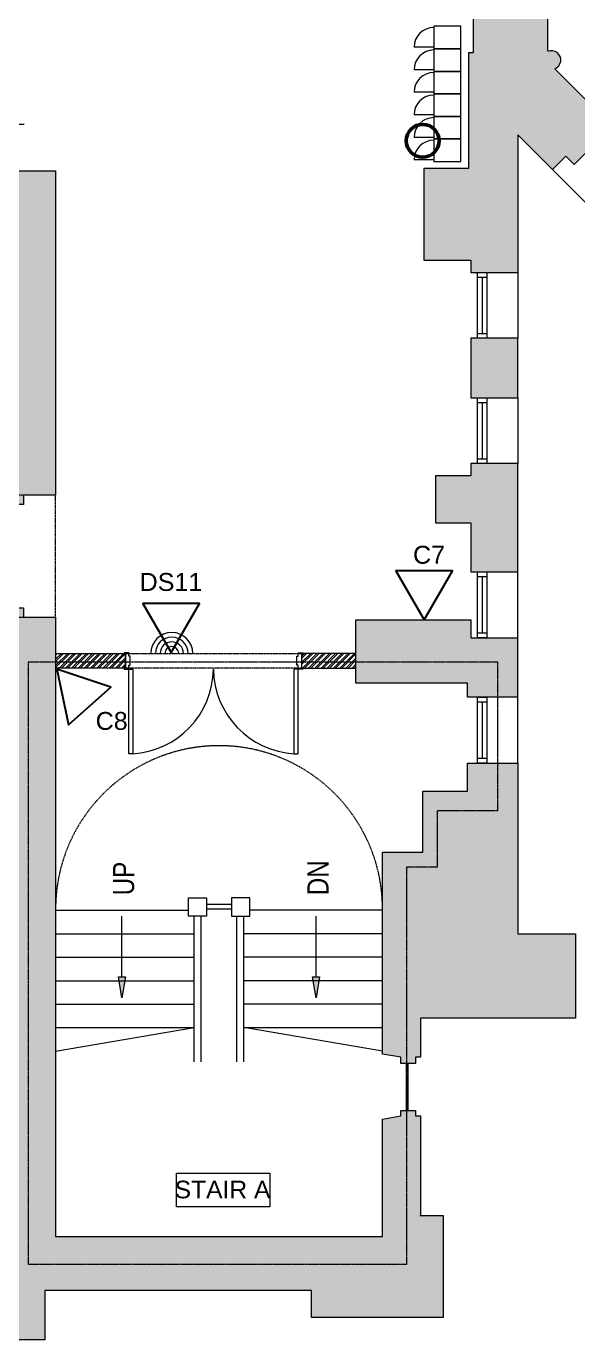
# Model space of a CAD drawing. Header units: inches. Extents: x 891 to 14187, y -1169 to 3232.
# Drawn here: x 1300 to 1535, y -703 to -144 of the extents above; entities that cross this region are included whole.
import ezdxf

# ---------------------------------------------------------------- set-up
doc = ezdxf.new("R2010")
doc.units = ezdxf.units.IN
doc.header["$MEASUREMENT"] = 0
for name, pattern in [('IMPORT-IMPORT-HIDDEN', [0.375, 0.25, -0.125]), ('IMPORT-IMPORT-HIDDEN2', [0.1875, 0.125, -0.0625]), ('IMPORT-IMPORT-PHANTOM2', [1.25, 0.625, -0.125, 0.125, -0.125, 0.125, -0.125])]:
    doc.linetypes.add(name, pattern=pattern)
doc.layers.add('_DROPS_IDFS', color=7, linetype='Continuous')
for name, color, linetype, lineweight in [('_OPTEC_LAYER', 1, 'Continuous', 30), ('A-DETL-WIDE', 214, 'Continuous', 50), ('A-Dimensions', 7, 'Continuous', 9), ('A-DOOR', 7, 'Continuous', 9), ('A-DOOR-HEAD', 7, 'IMPORT-IMPORT-HIDDEN2', 9), ('A-Furniture', 7, 'Continuous', 9), ('A-Hatch', 7, 'Continuous', 9), ('A-HATCH-2 HR', 7, 'Continuous', 9), ('A-STAIR-EX_G', 7, 'Continuous', 9), ('A-STAIR-TAG', 7, 'Continuous', 9), ('A-WALL-INT NEW', 7, 'Continuous', 9), ('EX-EXT-CORE', 7, 'Continuous', 9), ('EX-Windows', 7, 'Continuous', 9), ('MUC-Text', 7, 'Continuous', 9), ('SPEAKER', 10, 'Continuous', 20), ('WALL TYPE', 7, 'IMPORT-IMPORT-PHANTOM2', 9)]:
    doc.layers.add(name, color=color, linetype=linetype, lineweight=lineweight)
doc.styles.add('Arial', font='arial.ttf', dxfattribs={"height": 7.623})
doc.styles.add('Arial Narrow_1', font='ARIALN.TTF', dxfattribs={"height": 6.042903})
doc.styles.add('Arial_1', font='arial.ttf', dxfattribs={"height": 7.5})

# ---------------------------------------------------------------- blocks, each defined once
blk = doc.blocks.new('_DATA')
at = {"layer": '_DROPS_IDFS', "color": 1, "lineweight": 30}
blk.add_lwpolyline([(24.61, 42.64), (12.55, 21.75), (36.67, 21.75)], close=True, dxfattribs=at)

msp = doc.modelspace()

# ---------------------------------------------------------------- hatches: boundary and pattern name
at = {"layer": 'A-Hatch'}
h = msp.add_hatch(color=9, dxfattribs=at)
h.paths.add_polyline_path([(1509.29, -248.67), (1509.29, -190.04), (1524.08, -204.83), (1529.74, -199.18), (1533.28, -202.71), (1543.88, -192.11), (1540.35, -188.57), (1546, -182.91), (1525.03, -161.94), (1525.89, -161.48), (1526.61, -160.83), (1527.15, -160.03), (1527.49, -159.11), (1527.59, -158.15), (1527.46, -157.19), (1527.1, -156.28), (1526.53, -155.49), (1525.79, -154.87), (1524.92, -154.43), (1523.97, -154.23), (1523, -154.25), (1522.06, -154.51), (1522.06, 8.89), (1523, 8.63), (1523.97, 8.6), (1524.92, 8.81), (1525.79, 9.24), (1526.53, 9.87), (1527.1, 10.66), (1527.46, 11.56), (1527.59, 12.53), (1527.49, 13.49), (1527.15, 14.41), (1526.61, 15.21), (1525.89, 15.86), (1525.03, 16.32), (1546, 37.29), (1540.35, 42.95), (1543.88, 46.49), (1535.58, 54.79), (1532.04, 51.25), (1526.39, 56.91), (1514.19, 44.71), (1514.19, 109.53), (1502.16, 109.53), (1502.16, 69.21), (1465.78, 69.21), (1465.78, 50.44), (1490.27, 50.44), (1490.27, -155.08), (1488.27, -155.08), (1488.27, -204.46), (1469.27, -204.46), (1469.27, -243.46), (1489.27, -243.46), (1489.27, -248.67)])
h.paths.add_polyline_path([(1619.54, 110.83), (1640.52, 131.81), (1640.85, 130.84), (1641.42, 129.99), (1642.18, 129.32), (1643.1, 128.85), (1644.09, 128.64), (1645.11, 128.68), (1646.09, 128.98), (1646.96, 129.52), (1647.66, 130.26), (1648.15, 131.16), (1648.4, 132.22), (1648.4, 133.17), (1648.13, 134.15), (1679.01, 134.15), (1679.01, 141.65), (1684.01, 141.65), (1684.01, 157.17), (1680.9, 157.17), (1680.9, 167.17), (1665.42, 167.17), (1665.42, 356.57), (1801.3, 356.57), (1801.3, 167.17), (1778.01, 167.17), (1778.01, 141.65), (1783.01, 141.65), (1783.01, 134.15), (1814.88, 134.15), (1814.75, 133.11), (1814.86, 132.06), (1815.21, 131.07), (1815.78, 130.19), (1816.54, 129.46), (1817.44, 128.92), (1818.45, 128.6), (1819.5, 128.52), (1821.68, 128.52), (1822.46, 128.42), (1823.18, 128.12), (1823.8, 127.65), (1824.28, 127.02), (1824.58, 126.3), (1824.68, 125.52), (1824.68, 124.25), (1829.69, 124.25), (1829.17, 122.85), (1829.03, 121.35), (1829.27, 119.87), (1829.88, 118.5), (1830.82, 117.33), (1832.02, 116.43), (1833.41, 115.87), (1834.9, 115.68), (1836.38, 115.87), (1837.78, 116.43), (1838.98, 117.33), (1839.91, 118.5), (1840.52, 119.87), (1840.76, 121.35), (1840.62, 122.85), (1840.1, 124.25), (1843.34, 124.25), (1843.34, 125.52), (1843.44, 126.3), (1843.74, 127.02), (1844.22, 127.65), (1844.84, 128.12), (1845.56, 128.42), (1846.34, 128.52), (1846.98, 128.52), (1846.98, 133.04), (1848.01, 132.7), (1849.08, 132.63), (1850.15, 132.84), (1851.12, 133.3), (1851.96, 133.99), (1852.59, 134.86), (1852.99, 135.87), (1853.13, 136.94), (1852.99, 138.01), (1852.51, 139.12), (1851.96, 139.89), (1851.12, 140.58), (1850.15, 141.04), (1849.08, 141.24), (1848.01, 141.18), (1846.98, 140.84), (1846.98, 147.04), (1848.01, 146.7), (1849.08, 146.63), (1850.15, 146.84), (1851.12, 147.3), (1851.96, 147.99), (1852.59, 148.86), (1852.99, 149.87), (1853.13, 150.94), (1852.99, 152.01), (1852.59, 153.02), (1851.96, 153.89), (1851.12, 154.58), (1850.15, 155.04), (1849.08, 155.24), (1848.01, 155.18), (1846.98, 154.84), (1846.98, 172.34), (1839.48, 172.34), (1839.48, 177.34), (1823.26, 177.34), (1823.26, 172.34), (1814.92, 172.34), (1814.92, 348.34), (1823.26, 348.34), (1823.26, 343.34), (1839.48, 343.34), (1839.48, 348.34), (1846.98, 348.34), (1846.98, 367.35), (1848.1, 367.02), (1849.26, 366.98), (1850.4, 367.23), (1851.44, 367.77), (1852.3, 368.55), (1852.94, 369.52), (1853.32, 370.63), (1853.4, 371.79), (1853.18, 372.94), (1852.68, 374), (1851.93, 374.89), (1850.98, 375.56), (1863.42, 388.01), (1859.95, 391.48), (1863.36, 394.88), (1841.61, 416.64), (1826.15, 401.18), (1788.43, 401.18), (1788.43, 438.24), (1770.81, 438.24), (1770.81, 385.65), (1674, 385.65), (1674, 401.74), (1619.92, 401.74), (1619.92, 386.19), (1608.92, 386.19), (1608.92, 362.75), (1596.78, 362.75), (1596.78, 348.75), (1637.28, 348.75), (1637.28, 188.99), (1619.99, 188.99), (1619.99, 150.51), (1599.93, 130.45), (1605.58, 124.79), (1602.05, 121.26), (1610.35, 112.95), (1613.89, 116.49), (1615.82, 114.55)])
h.paths.add_polyline_path([(1502.16, 141.53), (1514.19, 141.53), (1514.19, 169.09), (1483.19, 169.09), (1483.19, 154.71), (1502.16, 154.71)])
h.paths.add_polyline_path([(1514.19, 201.09), (1514.19, 227.09), (1483.19, 227.09), (1483.19, 206.09), (1496.19, 206.09), (1496.19, 201.09)])
h.paths.add_polyline_path([(1514.19, 257.97), (1514.19, 283.61), (1496.19, 283.61), (1496.19, 257.97)])
h.paths.add_polyline_path([(1496.19, 315.61), (1514.19, 315.61), (1514.19, 348.75), (1527.55, 348.75), (1527.55, 362.75), (1450.46, 362.75), (1450.46, 336.75), (1496.19, 336.75), (1496.19, 319.92)])
h.paths.add_polyline_path([(1572.78, 348.75), (1572.78, 362.75), (1547.55, 362.75), (1547.55, 348.75)])
h.paths.add_polyline_path([(1770.81, 468.24), (1788.43, 468.24), (1788.43, 537.31), (1768.81, 537.31), (1768.81, 522.57), (1770.81, 522.57), (1770.81, 512)])
for points in [[(1290.96, -347.48), (1298.96, -347.48), (1298.96, -343.48), (1312.63, -343.48), (1312.63, -205.42), (1290.96, -205.42)], [(1308.09, -703.2), (1308.09, -682.27), (1421.59, -682.27), (1421.59, -693.77), (1477.59, -693.77), (1477.59, -650.27), (1467.84, -650.27), (1467.84, -607.86), (1465.8, -607.86), (1465.8, -605.61), (1459.48, -605.61), (1459.48, -607.86), (1451.75, -609.22), (1451.75, -659.27), (1312.63, -659.27), (1312.63, -395.48), (1298.96, -395.48), (1298.96, -391.48), (1290.96, -391.48), (1290.96, -660.27), (1239.61, -660.27), (1239.61, -676.27), (1244.13, -676.27), (1244.13, -682.27), (1275.09, -682.27), (1275.09, -703.2)], [(1465.8, -585.61), (1465.8, -582.91), (1467.84, -582.91), (1467.84, -566.27), (1533.84, -566.27), (1533.84, -530.27), (1509.29, -530.27), (1509.29, -457.6), (1487.92, -457.6), (1487.92, -469.56), (1468.92, -469.56), (1468.92, -495.54), (1451.75, -495.54), (1451.75, -581.55), (1459.48, -582.91), (1459.48, -585.61)]]:
    msp.add_hatch(color=9, dxfattribs=at).paths.add_polyline_path(points)
h = msp.add_hatch(color=9, dxfattribs=at)
h.paths.add_polyline_path([(1487.92, -429.6), (1509.29, -429.6), (1509.29, -404.22), (1489.27, -404.22), (1489.27, -396.56), (1440.43, -396.56), (1440.43, -423.56), (1487.92, -423.56)])
h.paths.add_polyline_path([(1489.27, -376.22), (1509.29, -376.22), (1509.29, -330.06), (1489.27, -330.06), (1489.27, -335.3), (1474.27, -335.3), (1474.27, -355.3), (1489.27, -355.3)])
h.paths.add_polyline_path([(1509.29, -302.06), (1509.29, -276.67), (1489.27, -276.67), (1489.27, -302.06)])
at = {"layer": 'MUC-Text'}
for points in [[(1340.88, -557.62), (1342.38, -548.62), (1339.38, -548.62)], [(1423.5, -557.62), (1425, -548.62), (1422, -548.62)]]:
    msp.add_hatch(color=8, dxfattribs=at).paths.add_polyline_path(points)

# ---------------------------------------------------------------- linework, layer by layer
at = {"layer": 'A-DETL-WIDE'}
msp.add_circle((1468.83, -192.6), 7, dxfattribs=at)
at = {"layer": 'A-Dimensions', "color": 8, "linetype": 'IMPORT-IMPORT-HIDDEN'}
msp.add_arc((1382.19, -519.78), 69.56, 359.5822, 180.4178, dxfattribs=at)
at = {"layer": 'A-DOOR', "color": 8}
for p, q in [((1343.8, -410.63), (1341.8, -410.63)), ((1341.8, -410.63), (1341.8, -411.13)), ((1341.8, -411.13), (1342.3, -411.13)), ((1342.3, -411.13), (1342.3, -417.13)), ((1343.8, -412.13), (1343.8, -410.63)), ((1344.31, -412.13), (1343.8, -412.13)), ((1344.31, -415.88), (1344.31, -412.13)), ((1415.29, -415.88), (1415.29, -412.13)), ((1415.29, -412.13), (1415.8, -412.13)), ((1415.8, -412.13), (1415.8, -410.63)), ((1415.8, -410.63), (1417.8, -410.63)), ((1417.8, -411.13), (1417.3, -411.13)), ((1417.3, -411.13), (1417.3, -417.13)), ((1417.8, -410.63), (1417.8, -411.13)), ((1339.8, -417.07), (1339.8, -417.2)), ((1342.3, -417.13), (1341.8, -417.13)), ((1341.8, -417.13), (1341.8, -417.63)), ((1341.8, -417.63), (1343.8, -417.63)), ((1343.8, -417.63), (1343.8, -415.88)), ((1343.8, -415.88), (1344.31, -415.88)), ((1343.8, -453.63), (1343.8, -417.63)), ((1343.8, -417.63), (1345.55, -417.63)), ((1345.55, -417.63), (1345.55, -453.63)), ((1414.05, -417.63), (1414.05, -453.63)), ((1415.8, -417.63), (1414.05, -417.63)), ((1415.8, -415.88), (1415.29, -415.88)), ((1415.8, -417.63), (1415.8, -415.88)), ((1417.8, -417.63), (1415.8, -417.63)), ((1415.8, -453.63), (1415.8, -417.63)), ((1417.3, -417.13), (1417.8, -417.13)), ((1417.8, -417.13), (1417.8, -417.63)), ((1419.8, -417.07), (1419.8, -417.2)), ((1345.55, -453.63), (1343.8, -453.63)), ((1414.05, -453.63), (1415.8, -453.63))]:
    msp.add_line(p, q, dxfattribs=at)
at = {"layer": 'A-DOOR', "color": 55, "lineweight": 13}
for p, q in [((1343.8, -453.63), (1343.8, -417.63)), ((1343.8, -417.63), (1345.55, -417.63)), ((1345.55, -417.63), (1345.55, -453.63)), ((1414.05, -417.63), (1414.05, -453.63)), ((1415.8, -417.63), (1414.05, -417.63)), ((1415.8, -453.63), (1415.8, -417.63)), ((1345.55, -453.63), (1343.8, -453.63)), ((1414.05, -453.63), (1415.8, -453.63))]:
    msp.add_line(p, q, dxfattribs=at)
at = {"layer": 'A-DOOR', "color": 8}
for centre, start, end in [((1343.31, -417.19), 273.1299, 359.2953), ((1416.3, -417.19), 180.7047, 266.8701)]:
    msp.add_arc(centre, 36.5, start, end, dxfattribs=at)
at = {"layer": 'A-DOOR-HEAD', "color": 8}
for p, q in [((1312.63, -343.48), (1290.96, -343.48)), ((1312.63, -395.48), (1312.63, -343.48)), ((1290.96, -395.48), (1312.63, -395.48)), ((1342.32, -410.92), (1417.3, -410.92)), ((1342.32, -417.13), (1342.32, -410.92)), ((1417.3, -410.92), (1417.3, -417.13)), ((1417.3, -417.13), (1342.32, -417.13))]:
    msp.add_line(p, q, dxfattribs=at)
at = {"layer": 'A-Furniture', "color": 8}
for p, q in [((1473.6, -152.76), (1465.18, -152.76)), ((1473.6, -162.36), (1465.18, -162.36)), ((1473.6, -171.96), (1465.18, -171.96)), ((1473.6, -181.56), (1465.18, -181.56)), ((1473.6, -191.16), (1465.18, -191.16)), ((1473.6, -200.76), (1465.18, -200.76))]:
    msp.add_line(p, q, dxfattribs=at)
for points in [[(1485.12, -153.44), (1485.12, -143.84), (1473.6, -143.84), (1473.6, -153.44)], [(1485.12, -163.04), (1485.12, -153.44), (1473.6, -153.44), (1473.6, -163.04)], [(1485.12, -172.64), (1485.12, -163.04), (1473.6, -163.04), (1473.6, -172.64)], [(1485.12, -182.24), (1485.12, -172.64), (1473.6, -172.64), (1473.6, -182.24)], [(1485.12, -191.84), (1485.12, -182.24), (1473.6, -182.24), (1473.6, -191.84)], [(1485.12, -201.44), (1485.12, -191.84), (1473.6, -191.84), (1473.6, -201.44)]]:
    msp.add_lwpolyline(points, close=True, dxfattribs=at)
for centre in [(1473.6, -152.76), (1473.6, -162.36), (1473.6, -171.96), (1473.6, -181.56), (1473.6, -191.16), (1473.6, -200.76)]:
    msp.add_arc(centre, 8.42, 90, 180, dxfattribs=at)
at = {"layer": 'A-HATCH-2 HR', "color": 8}
for p, q in [((1312.63, -413.43), (1315.14, -410.92)), ((1312.63, -416.08), (1317.79, -410.92)), ((1312.63, -411.66), (1313.37, -410.92)), ((1312.63, -414.31), (1316.02, -410.92)), ((1312.67, -416.92), (1318.67, -410.92)), ((1314.39, -416.97), (1320.44, -410.92)), ((1315.25, -417), (1321.32, -410.92)), ((1316.96, -417.05), (1323.09, -410.92)), ((1317.82, -417.07), (1323.98, -410.92)), ((1319.54, -417.12), (1325.74, -410.92)), ((1320.41, -417.13), (1326.63, -410.92)), ((1322.18, -417.13), (1328.39, -410.92)), ((1323.06, -417.13), (1329.28, -410.92)), ((1324.83, -417.13), (1331.05, -410.92)), ((1325.72, -417.13), (1331.93, -410.92)), ((1327.48, -417.13), (1333.7, -410.92)), ((1328.37, -417.13), (1334.58, -410.92)), ((1330.14, -417.13), (1336.35, -410.92)), ((1331.02, -417.13), (1337.23, -410.92)), ((1332.79, -417.13), (1339, -410.92)), ((1333.67, -417.13), (1339.89, -410.92)), ((1335.44, -417.13), (1341.65, -410.92)), ((1336.32, -417.13), (1342.3, -411.15)), ((1338.09, -417.13), (1342.3, -412.92)), ((1338.97, -417.13), (1342.3, -413.81)), ((1417.3, -412.17), (1418.55, -410.92)), ((1417.3, -414.82), (1421.2, -410.92)), ((1417.3, -413.05), (1419.43, -410.92)), ((1417.3, -415.7), (1422.09, -410.92)), ((1417.64, -417.13), (1423.85, -410.92)), ((1418.52, -417.13), (1424.74, -410.92)), ((1420.29, -417.13), (1426.51, -410.92)), ((1421.18, -417.13), (1427.39, -410.92)), ((1422.94, -417.13), (1429.16, -410.92)), ((1423.83, -417.13), (1430.04, -410.92)), ((1425.59, -417.13), (1431.81, -410.92)), ((1426.48, -417.13), (1432.69, -410.92)), ((1428.25, -417.13), (1434.46, -410.92)), ((1429.13, -417.13), (1435.34, -410.92)), ((1430.9, -417.13), (1437.11, -410.92)), ((1431.78, -417.13), (1438, -410.92)), ((1433.55, -417.13), (1439.76, -410.92)), ((1434.43, -417.13), (1440.43, -411.14)), ((1436.2, -417.13), (1440.43, -412.91)), ((1437.09, -417.13), (1440.43, -413.79)), ((1340.74, -417.13), (1342.3, -415.57)), ((1341.63, -417.13), (1342.3, -416.46)), ((1438.85, -417.13), (1440.43, -415.56)), ((1439.74, -417.13), (1440.43, -416.44))]:
    msp.add_line(p, q, dxfattribs=at)
at = {"layer": 'A-STAIR-EX_G', "color": 8}
for p, q in [((1369.13, -515.05), (1376.89, -515.05)), ((1369.13, -522.81), (1369.13, -515.05)), ((1376.89, -515.05), (1376.89, -522.81)), ((1387.49, -517.78), (1376.89, -517.78)), ((1387.49, -519.78), (1376.89, -519.78)), ((1395.25, -515.05), (1387.49, -515.05)), ((1387.49, -515.05), (1387.49, -522.81)), ((1395.25, -522.81), (1395.25, -515.05)), ((1312.63, -520.29), (1369.13, -520.29)), ((1376.89, -522.81), (1369.13, -522.81)), ((1371.62, -584.86), (1371.62, -522.81)), ((1374.62, -584.86), (1374.62, -522.81)), ((1387.49, -522.81), (1395.25, -522.81)), ((1389.76, -584.86), (1389.76, -522.81)), ((1392.76, -584.86), (1392.76, -522.81)), ((1451.75, -520.29), (1395.25, -520.29)), ((1312.63, -530.29), (1371.62, -530.29)), ((1451.75, -530.29), (1392.76, -530.29)), ((1312.63, -540.29), (1371.62, -540.29)), ((1451.75, -540.29), (1392.76, -540.29)), ((1312.63, -550.29), (1371.62, -550.29)), ((1451.75, -550.29), (1392.76, -550.29)), ((1312.63, -560.29), (1371.62, -560.29)), ((1451.75, -560.29), (1392.76, -560.29)), ((1312.63, -580.29), (1371.62, -570.17)), ((1312.63, -570.29), (1371.62, -570.29)), ((1451.75, -580.29), (1392.76, -570.29)), ((1392.76, -570.29), (1451.75, -570.29))]:
    msp.add_line(p, q, dxfattribs=at)
at = {"layer": 'A-STAIR-TAG', "color": 8, "flags": 128}
msp.add_lwpolyline([(1364.08, -632.33), (1403.76, -632.33), (1403.76, -646.56), (1364.08, -646.56)], close=True, dxfattribs=at)
at = {"layer": 'A-WALL-INT NEW', "color": 8}
for p, q in [((1312.63, -410.92), (1342.32, -410.92)), ((1342.32, -410.92), (1342.32, -417.13)), ((1440.43, -410.92), (1417.3, -410.92)), ((1417.3, -410.92), (1417.3, -417.13)), ((1440.43, -417.13), (1440.43, -410.92)), ((1342.32, -417.13), (1312.63, -417.13)), ((1417.3, -417.13), (1440.43, -417.13))]:
    msp.add_line(p, q, dxfattribs=at)
at = {"layer": 'EX-EXT-CORE', "color": 8}
for p, q in [((1509.29, -302.06), (1509.29, -276.67)), ((1509.29, -429.6), (1509.29, -404.22))]:
    msp.add_line(p, q, dxfattribs=at)
at = {"layer": 'EX-EXT-CORE', "color": 8, "flags": 128}
for points in [[(1465.78, 74.94), (1465.78, 50.44), (1490.27, 50.44), (1490.27, -155.08), (1488.27, -155.08), (1488.27, -204.46), (1469.27, -204.46), (1469.27, -243.46), (1489.27, -243.46), (1489.27, -248.67), (1509.29, -248.67)], [(1522.06, -154.51), (1522.06, 8.89), (1522.06, -7.81)], [(1525.03, -161.94), (1546, -182.91), (1540.35, -188.57), (1543.88, -192.11), (1533.28, -202.71), (1529.74, -199.18), (1524.08, -204.83), (1597.62, -278.37)], [(1290.96, -205.42), (1312.63, -205.42), (1312.63, -343.48), (1298.96, -343.48), (1298.96, -347.48), (1290.96, -347.48), (1290.96, -185.53), (1299.27, -185.53)], [(1524.08, -204.83), (1509.29, -190.04), (1509.29, -248.67), (1509.29, -276.67), (1489.27, -276.67), (1489.27, -302.06), (1509.29, -302.06), (1509.29, -330.06), (1489.27, -330.06), (1489.27, -335.3), (1474.27, -335.3), (1474.27, -355.3), (1489.27, -355.3), (1489.27, -376.22), (1509.29, -376.22)], [(1509.29, -457.6), (1509.29, -530.27), (1533.84, -530.27), (1533.84, -566.27), (1467.84, -566.27), (1467.84, -582.91), (1465.8, -582.91), (1465.8, -585.61), (1459.48, -585.61), (1459.48, -582.91), (1451.75, -581.55), (1451.75, -495.54), (1468.92, -495.54), (1468.92, -469.56), (1487.92, -469.56), (1487.92, -457.6), (1509.29, -457.6), (1509.29, -429.6), (1487.92, -429.6), (1487.92, -423.56), (1440.43, -423.56), (1440.43, -396.56), (1489.27, -396.56), (1489.27, -404.22), (1509.29, -404.22), (1509.29, -376.22), (1509.29, -330.06)], [(1467.59, -650.27), (1477.59, -650.27), (1477.59, -693.77), (1421.59, -693.77), (1421.59, -682.27), (1308.09, -682.27), (1308.09, -703.2), (1275.09, -703.2), (1275.09, -682.27), (1244.13, -682.27), (1244.13, -676.27), (1239.61, -676.27), (1239.61, -660.27), (1290.96, -660.27), (1290.96, -391.48), (1298.96, -391.48), (1298.96, -395.48), (1312.63, -395.48), (1312.63, -659.27), (1334.47, -659.27)], [(1312.63, -659.27), (1451.75, -659.27), (1451.75, -609.22), (1459.48, -607.86), (1459.48, -605.61), (1465.8, -605.61), (1465.8, -607.86), (1467.84, -607.86), (1467.84, -650.27)]]:
    msp.add_lwpolyline(points, dxfattribs=at)
at = {"layer": 'EX-EXT-CORE', "color": 8}
msp.add_arc((1523.59, -158.21), 4, 291.0801, 112.4801, dxfattribs=at)
at = {"layer": 'EX-Windows', "color": 8}
for p, q in [((1492.13, -276.67), (1492.13, -248.67)), ((1492.13, -248.67), (1496.13, -248.67)), ((1492.13, -250.67), (1496.13, -250.67)), ((1494.13, -250.67), (1494.13, -274.67)), ((1496.13, -248.67), (1496.13, -276.67)), ((1492.13, -274.67), (1496.13, -274.67)), ((1496.13, -276.67), (1492.13, -276.67)), ((1492.13, -330.06), (1492.13, -302.06)), ((1492.13, -302.06), (1496.13, -302.06)), ((1492.13, -304.06), (1496.13, -304.06)), ((1494.13, -304.06), (1494.13, -328.06)), ((1496.13, -302.06), (1496.13, -330.06)), ((1492.13, -328.06), (1496.13, -328.06)), ((1496.13, -330.06), (1492.13, -330.06)), ((1492.13, -404.22), (1492.13, -376.22)), ((1492.13, -376.22), (1496.13, -376.22)), ((1492.13, -378.22), (1496.13, -378.22)), ((1494.13, -378.22), (1494.13, -402.22)), ((1496.13, -376.22), (1496.13, -404.22)), ((1492.13, -402.22), (1496.13, -402.22)), ((1496.13, -404.22), (1492.13, -404.22)), ((1492.13, -457.6), (1492.13, -429.6)), ((1492.13, -429.6), (1496.13, -429.6)), ((1496.13, -429.6), (1496.13, -457.6)), ((1492.13, -431.6), (1496.13, -431.6)), ((1494.13, -431.6), (1494.13, -455.6)), ((1492.13, -455.6), (1496.13, -455.6)), ((1496.13, -457.6), (1492.13, -457.6)), ((1461.78, -585.61), (1461.78, -605.61)), ((1462.64, -585.61), (1461.78, -585.61)), ((1462.64, -605.61), (1462.64, -585.61)), ((1461.78, -605.61), (1462.64, -605.61))]:
    msp.add_line(p, q, dxfattribs=at)
at = {"layer": 'MUC-Text', "color": 8}
for p, q in [((1340.88, -531.75), (1340.88, -522.75)), ((1423.5, -531.75), (1423.5, -522.75)), ((1340.88, -548.62), (1340.88, -531.75)), ((1423.5, -548.62), (1423.5, -531.75)), ((1340.88, -557.62), (1339.38, -548.62)), ((1339.38, -548.62), (1342.38, -548.62)), ((1342.38, -548.62), (1340.88, -557.62)), ((1423.5, -557.62), (1422, -548.62)), ((1422, -548.62), (1425, -548.62)), ((1425, -548.62), (1423.5, -557.62))]:
    msp.add_line(p, q, dxfattribs=at)
at = {"layer": 'SPEAKER', "color": 3}
for radius in [8.94, 6.94, 4.94, 2.93]:
    msp.add_arc((1362.08, -410.92), radius, 0, 180, dxfattribs=at)
at = {"layer": 'WALL TYPE', "color": 8}
for p, q in [((1301.09, -414.57), (1500.73, -414.57)), ((1301.09, -671.17), (1301.09, -414.57)), ((1500.73, -414.57), (1500.73, -477.95)), ((1500.73, -477.95), (1475.02, -477.95)), ((1475.02, -477.95), (1475.02, -501.94)), ((1475.02, -501.94), (1462, -501.94)), ((1462, -501.94), (1462, -671.17)), ((1462, -671.17), (1301.09, -671.17))]:
    msp.add_line(p, q, dxfattribs=at)

# ---------------------------------------------------------------- block references
at = {"layer": '_OPTEC_LAYER'}
for p, rotation in [((1494.08, -354.02), 180), ((1386.48, -367.94), 180), ((1323.14, -465.88), 41.60861948734462)]:
    msp.add_blockref('_DATA', p, dxfattribs=dict(at, rotation=rotation))

# ---------------------------------------------------------------- texts
at = {"layer": '_OPTEC_LAYER', "char_height": 7.623, "attachment_point": 1, "style": 'Arial'}
for s, insert in [('C7', (1464.73, -365.1)), ('DS11', (1348.42, -376.68)), ('C8', (1329.7, -435.86))]:
    msp.add_mtext_dynamic_manual_height_columns(s, width=5.9059, gutter_width=1, heights=[0.748], dxfattribs=dict(at, insert=insert))
at = {"layer": 'A-STAIR-TAG', "style": 'Arial_1'}
msp.add_text('STAIR A', height=7.5, dxfattribs=at).set_placement((1363.3, -642.97))
at = {"layer": 'MUC-Text', "style": 'Arial Narrow_1'}
for s, p in [('UP', (1346.09, -513.94)), ('DN', (1428.78, -513.92))]:
    msp.add_text(s, height=9, rotation=90, dxfattribs=at).set_placement(p)

doc.saveas('drawing.dxf')
